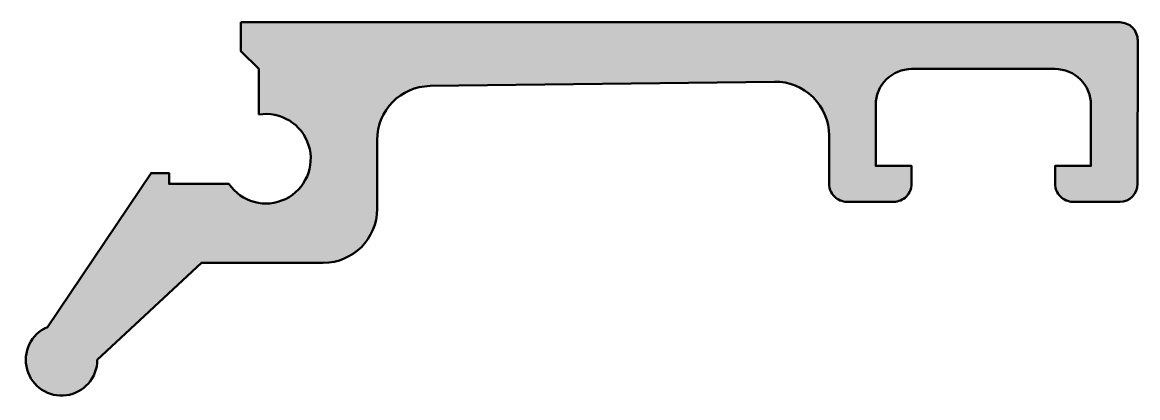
# Model space of a CAD drawing. Extents: x -5.6 to 25.5, y -10.5 to 0.
import ezdxf

# ---------------------------------------------------------------- set-up
doc = ezdxf.new("R2010")
doc.units = 0
doc.layers.add('0S-Alu contour', color=7, linetype='Continuous', lineweight=50)
doc.layers.add('0S-Alu hatch', color=252, linetype='Continuous', lineweight=25)

# ---------------------------------------------------------------- blocks, each defined once
blk = doc.blocks.new('346810__2B543A76_569D_47ED_980C_85A90DC4D3F3_')
at = {"layer": '0S-Alu hatch'}
h = blk.add_hatch(color=256, dxfattribs=at)
edge = h.paths.add_edge_path()
edge.add_line((0.4996149291691836, 0.0002125818427885), (0.4996149291691836, -0.7998057007789612))
edge.add_line((0.4996149291691836, -0.7998057007789612), (0.999660700559616, -1.299851536750793))
edge.add_line((0.999660700559616, -1.299851536750793), (0.999843806028366, -2.568674564361571))
edge.add_ellipse((1.199393332992168, -3.800557278930653), major_axis=(-1.247940317549507, 0), ratio=1, start_angle=34.145271591293806, end_angle=279.2012719188657, ccw=False)
edge.add_line((0.1665765941143031, -4.501017570495605), (-1.50033926963806, -4.50171947479248))
edge.add_line((-1.50033926963806, -4.50171947479248), (-1.500339269638061, -4.201655387878417))
edge.add_line((-1.500339269638061, -4.201655387878417), (-2.000385046005249, -4.201655387878417))
edge.add_line((-2.000385046005249, -4.201655387878417), (-4.892680644989013, -8.489659309387207))
edge.add_arc((-4.497799481338493, -9.4046287154561), 0.9965441021089095, 113.3439914566355, 359.9366131501459)
edge.add_line((-3.501255989074708, -9.405731201171887), (-0.6004750728607169, -6.700709342956542))
edge.add_line((-0.6004750728607169, -6.700709342956542), (2.799618005752565, -6.700709342956543))
edge.add_arc((2.799599960815064, -5.200691298019044), 1.500018045046037, 270.0006892575485, 359.9993107428721)
edge.add_line((4.299618005752563, -5.200709342945533), (4.299618005752563, -3.273397445678711))
edge.add_ellipse((5.799617426029323, -3.273396707259421), major_axis=(-1.499999420276941, 0), ratio=1, start_angle=-88.98295317371202, end_angle=2.8213311509261985e-05, ccw=False)
edge.add_line((5.772992610931399, -1.773633599281309), (15.37147521972656, -1.656490564346313))
edge.add_ellipse((15.39809895278333, -3.156257125657172), major_axis=(-1.500002853859976, 0), ratio=1, start_angle=180.0001082543237, end_angle=271.0170031606102, ccw=False)
edge.add_line((16.89810180664062, -3.156254291560212), (16.89810180664062, -4.499900817871092))
edge.add_arc((17.3980994468067, -4.499903177705021), 0.4999976401716407, 179.9997295814331, 270.0002704183252)
edge.add_line((17.39810180664062, -4.999900817871092), (18.69810104370117, -4.999900817871093))
edge.add_arc((18.6981034035351, -4.499903177705025), 0.4999976401716371, 269.9997295816745, 360.0002704172191)
edge.add_line((19.19810104370117, -4.499900817880749), (19.19810104370117, -3.99990177154541))
edge.add_line((19.19810104370117, -3.99990177154541), (18.19810104370117, -3.99990177154541))
edge.add_line((18.19810104370117, -3.99990177154541), (18.19810104370117, -2.299901008605953))
edge.add_ellipse((19.19810034668916, -2.299900311593941), major_axis=(-0.9999993029882304, 0), ratio=1, start_angle=-90.00003993587501, end_angle=3.993616917341569e-05, ccw=False)
edge.add_line((19.19810104370118, -1.299901008605954), (23.19809913635253, -1.29990291595459))
edge.add_ellipse((23.19810174677146, -2.299900305532502), major_axis=(-0.9999973895813195, 0), ratio=1, start_angle=180.0000402814713, end_angle=270.0001495663778, ccw=False)
edge.add_line((24.19809913635253, -2.299899602490035), (24.19809913635253, -3.99990177154541))
edge.add_line((24.19809913635253, -3.99990177154541), (23.19809913635253, -3.99990177154541))
edge.add_line((23.19809913635253, -3.99990177154541), (23.19809913635253, -4.499900817871093))
edge.add_arc((23.69809908951531, -4.499900864708319), 0.4999999531627765, 179.9999946681853, 270.0000053671512)
edge.add_line((23.69809913635254, -4.999900817871093), (24.99810028076173, -4.999900817871093))
edge.add_arc((24.99809905565648, -4.499899592765849), 0.5000012251067449, 270.0001403863762, 359.9998596119871)
edge.add_line((25.49810028076172, -4.499900817885379), (25.49961280822754, -0.4997873604297629))
edge.add_arc((24.9998703682604, -0.4995298580946158), 0.4997425063087617, 359.9704772007779, 450.0295294142919)
edge.add_line((24.99961280822752, 0.0002125818427905), (0.4996149291691836, 0.0002125818427885))
at = {"layer": '0S-Alu contour', "color": 7}
for points in [[(0.4996149291691836, 0.0002125818427885), (0.4996149291691836, -0.7998057007789612), (0.999660700559616, -1.299851536750793), (0.999843806028366, -2.568674564361571)], [(24.99961280822752, 0.0002125818427905), (0.4996149291691836, 0.0002125818427885)], [(25.49810028076172, -4.499900817885379), (25.49961280822754, -0.4997873604297629)], [(19.19810104370118, -1.299901008605954), (23.19809913635253, -1.29990291595459)], [(5.772992610931399, -1.773633599281309), (15.37147521972656, -1.656490564346313)], [(19.19810104370117, -4.499900817880749), (19.19810104370117, -3.99990177154541), (18.19810104370117, -3.99990177154541), (18.19810104370117, -2.299901008605953)], [(24.19809913635253, -2.299899602490035), (24.19809913635253, -3.99990177154541), (23.19809913635253, -3.99990177154541), (23.19809913635253, -4.499900817871093)], [(4.299618005752563, -5.200709342945533), (4.299618005752563, -3.273397445678711)], [(16.89810180664062, -3.156254291560212), (16.89810180664062, -4.499900817871092)], [(0.1665765941143031, -4.501017570495605), (-1.50033926963806, -4.50171947479248), (-1.500339269638061, -4.201655387878417), (-2.000385046005249, -4.201655387878417), (-4.892680644989013, -8.489659309387207)], [(17.39810180664062, -4.999900817871092), (18.69810104370117, -4.999900817871093)], [(23.69809913635254, -4.999900817871093), (24.99810028076173, -4.999900817871093)], [(-3.501255989074708, -9.405731201171887), (-0.6004750728607169, -6.700709342956542), (2.799618005752565, -6.700709342956543)]]:
    blk.add_lwpolyline(points, dxfattribs=at)
for centre, radius, start, end in [((24.9998703682604, -0.4995298580946158), 0.4997425063087617, 359.9704772007779, 90.02952941429191), ((17.3980994468067, -4.499903177705021), 0.4999976401716407, 179.9997295814331, 270.0002704183252), ((18.6981034035351, -4.499903177705025), 0.4999976401716371, 269.9997295816745, 0.0002704172191162), ((23.69809908951531, -4.499900864708319), 0.4999999531627765, 179.9999946681853, 270.0000053671512), ((24.99809905565648, -4.499899592765849), 0.5000012251067449, 270.0001403863762, 359.9998596119871), ((2.799599960815064, -5.200691298019044), 1.500018045046037, 270.0006892575485, 359.9993107428721), ((-4.497799481338493, -9.4046287154561), 0.9965441021089095, 113.3439914566355, 359.9366131501459)]:
    blk.add_arc(centre, radius, start, end, dxfattribs=at)
at = {"layer": '0S-Alu contour', "color": 7, "extrusion": (0, 0, -1)}
for centre, radius, start, end in [((-19.19810034668916, -2.299900311593941), 0.9999993029882304, 359.9999600638308, 90.00003993587502), ((-23.19810174677146, -2.299900305532502), 0.9999973895813195, 89.99985043362221, 179.9999597185287), ((-5.799617426029323, -3.273396707259421), 1.499999420276941, 359.9999717866885, 88.982953173712), ((-15.39809895278333, -3.156257125657172), 1.500002853859976, 88.98299683938981, 179.9998917456763), ((-1.199393332992168, -3.800557278930653), 1.247940317549507, 80.79872808113431, 325.8547284087062)]:
    blk.add_arc(centre, radius, start, end, dxfattribs=at)
blk = doc.blocks.new('346810__594E169D_43FF_4EBC_ABAE_3A07530C1079_')
at = {"layer": '0S-Alu contour', "color": 7}
blk.add_blockref('346810__2B543A76_569D_47ED_980C_85A90DC4D3F3_', (0, 0), dxfattribs=at)

msp = doc.modelspace()

# ---------------------------------------------------------------- block references
at = {"layer": '0S-Alu contour', "color": 7}
msp.add_blockref('346810__594E169D_43FF_4EBC_ABAE_3A07530C1079_', (0, 0), dxfattribs=at)

doc.saveas('drawing.dxf')
